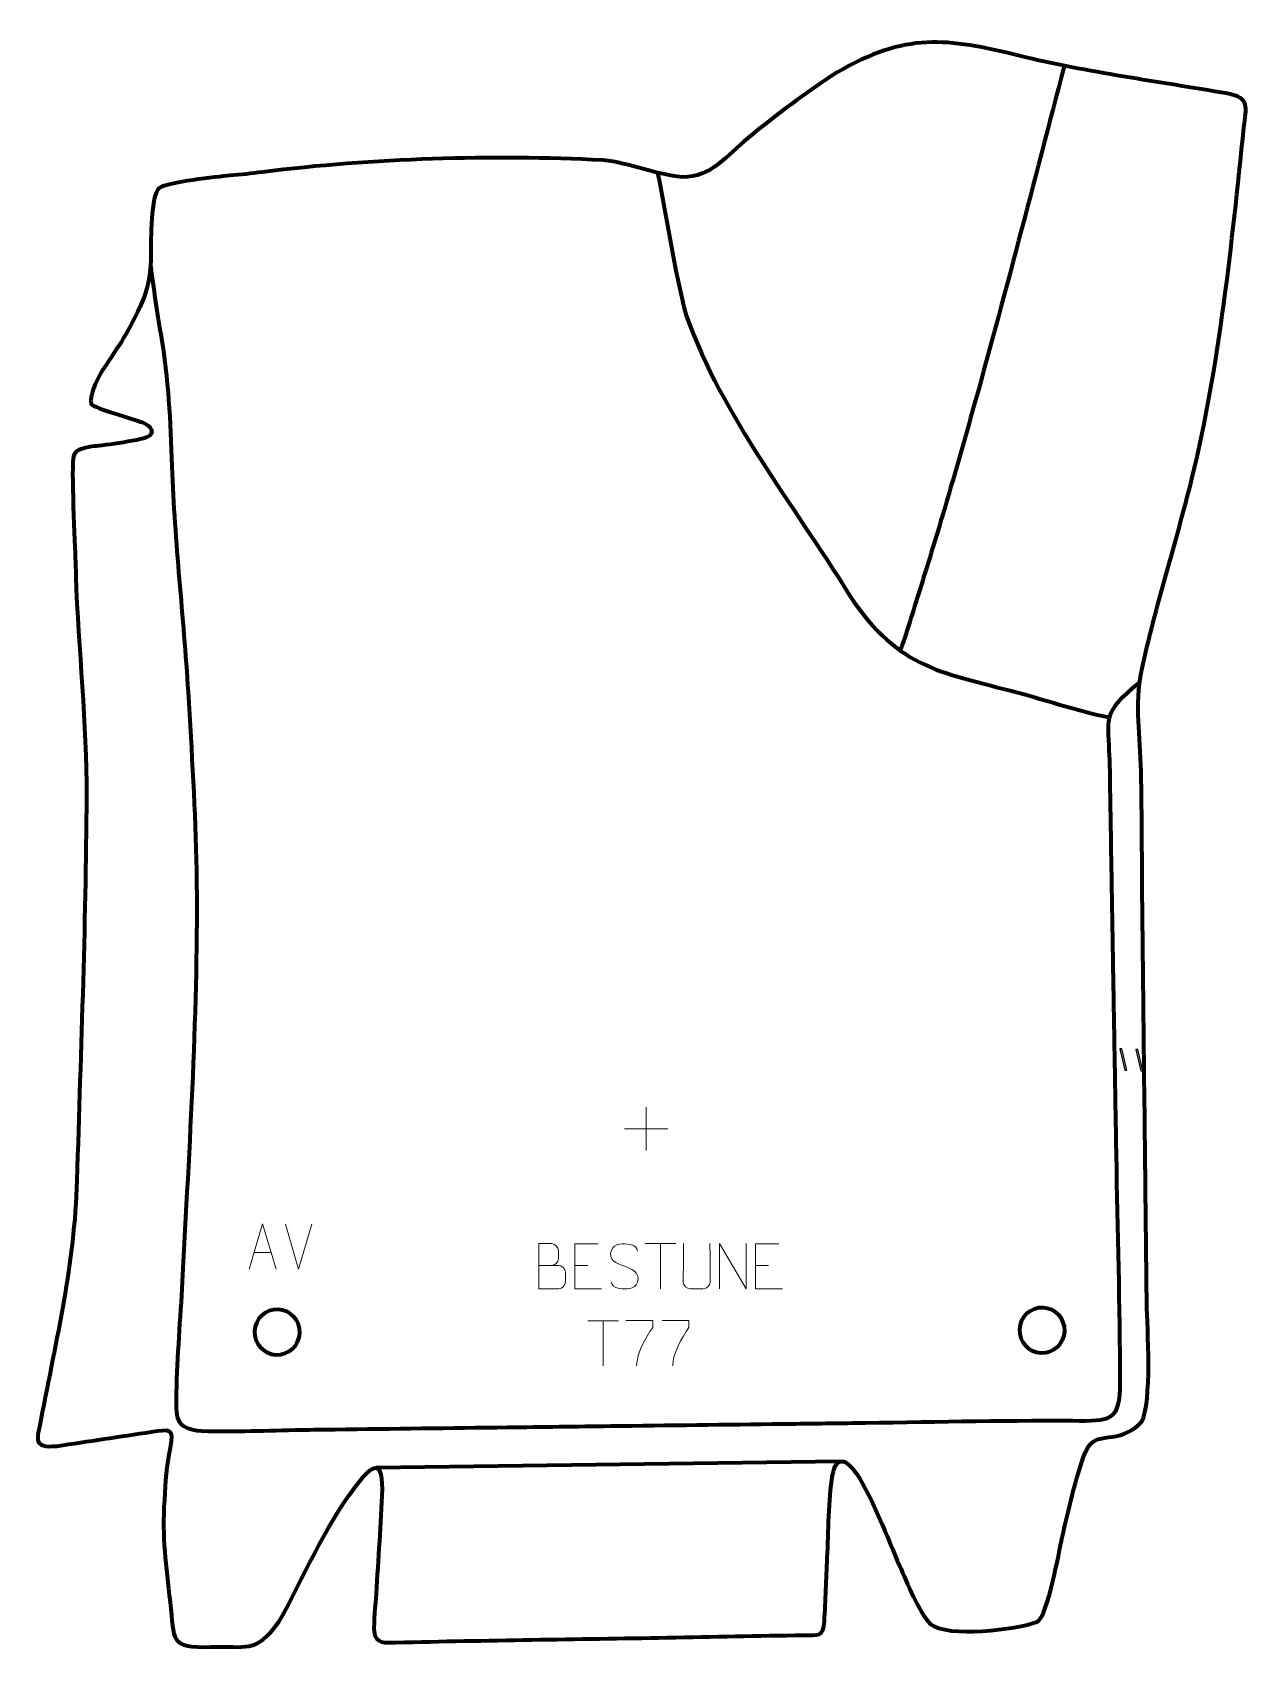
# Model space of a CAD drawing. Header units: millimetres. Extents: x 1155 to 1828, y 92 to 989.
import ezdxf

# ---------------------------------------------------------------- set-up
doc = ezdxf.new("R2010")
doc.units = ezdxf.units.MM
doc.header["$MEASUREMENT"] = 0
doc.layers.add('layer 2', color=7, linetype='Continuous')
doc.layers.add('layer 3', color=7, linetype='Continuous')

msp = doc.modelspace()

# ---------------------------------------------------------------- linework, layer by layer
at = {"layer": 'layer 2', "color": 142, "lineweight": 158}
for points, knots in [([(1725.1219, 969.9076), (1708.3495, 905.7621), (1691.8796, 841.5429), (1673.9992, 777.6933), (1673.9992, 777.6933), (1670.1286, 763.9141), (1666.2003, 750.1526), (1662.2086, 736.4082), (1662.2086, 736.4082), (1658.5669, 723.8747), (1654.8393, 711.3718), (1650.9956, 698.8988), (1650.9956, 698.8988), (1648.1786, 689.7754), (1645.3357, 680.6601), (1642.5005, 671.5424), (1642.5005, 671.5424), (1640.7043, 665.7647), (1638.8933, 659.9923), (1637.0656, 654.2244), (1637.0656, 654.2244), (1636.3613, 652.0064), (1635.3346, 649.5718), (1634.4877, 647.3732)], [0, 0, 0, 0, 0.14285714, 0.14285714, 0.14285714, 0.14285714, 0.28571429, 0.28571429, 0.28571429, 0.28571429, 0.42857143, 0.42857143, 0.42857143, 0.42857143, 0.57142857, 0.57142857, 0.57142857, 0.57142857, 0.71428571, 0.71428571, 0.71428571, 0.71428571, 1, 1, 1, 1]), ([(1500.2175, 911.9287), (1505.4086, 885.6269), (1509.4603, 858.1262), (1516.1619, 832.2549), (1516.1619, 832.2549), (1536.7232, 775.705), (1574.985, 728.6478), (1606.2495, 677.8927), (1606.2495, 677.8927), (1634.2127, 635.7067), (1658.3361, 635.0659), (1703.5303, 622.6884), (1703.5303, 622.6884), (1717.5139, 618.8177), (1732.1981, 614.0077), (1746.2746, 610.9267), (1746.2746, 610.9267), (1747.4294, 610.6741), (1748.5536, 610.497), (1749.7219, 610.3317)], [0, 0, 0, 0, 0.16666667, 0.16666667, 0.16666667, 0.16666667, 0.33333333, 0.33333333, 0.33333333, 0.33333333, 0.5, 0.5, 0.5, 0.5, 0.66666667, 0.66666667, 0.66666667, 0.66666667, 1, 1, 1, 1]), ([(1766.849, 629.5196), (1759.6838, 623.0917), (1749.8247, 616.5822), (1749.482, 605.9571), (1749.482, 605.9571), (1749.256, 598.9505), (1750.1671, 590.9369), (1750.2759, 583.6768), (1750.2759, 583.6768), (1750.5521, 565.2422), (1750.8327, 546.818), (1751.1466, 528.3835), (1751.1466, 528.3835), (1751.2169, 524.2554), (1751.2872, 520.1274), (1751.3575, 515.9995), (1751.3575, 515.9995), (1751.5521, 504.5681), (1751.7467, 493.1369), (1751.9414, 481.7055), (1751.9414, 481.7055), (1752.0495, 475.3547), (1752.1576, 469.004), (1752.2657, 462.6533), (1752.2657, 462.6533), (1752.482, 449.9518), (1752.6983, 437.2503), (1752.9145, 424.5489), (1752.9145, 424.5489), (1753.1254, 412.1649), (1753.3363, 399.781), (1753.5472, 387.397), (1753.5472, 387.397), (1753.6553, 381.0464), (1753.7635, 374.6956), (1753.8716, 368.3449), (1753.8716, 368.3449), (1754.5897, 326.6294), (1755.831, 284.7953), (1755.9913, 243.087), (1755.9913, 243.087), (1755.9522, 220.7598), (1750.9006, 221.0497), (1729.8712, 221.1857), (1729.8712, 221.1857), (1689.3086, 221.4328), (1648.3633, 220.4013), (1607.7622, 219.899), (1607.7622, 219.899), (1595.07, 219.742), (1582.3778, 219.5849), (1569.6857, 219.4279), (1569.6857, 219.4279), (1537.9552, 219.0353), (1506.2248, 218.6427), (1474.4944, 218.25), (1474.4944, 218.25), (1455.4561, 218.0145), (1436.4179, 217.7789), (1417.3796, 217.5434), (1417.3796, 217.5434), (1385.6493, 217.1508), (1353.9189, 216.7582), (1322.1885, 216.3657), (1322.1885, 216.3657), (1315.8424, 216.2871), (1309.4963, 216.2086), (1303.1502, 216.1301), (1303.1502, 216.1301), (1285.1027, 215.8748), (1266.256, 214.8178), (1248.2973, 215.5442), (1248.2973, 215.5442), (1233.1989, 216.7043), (1234.2371, 223.5941), (1234.4751, 236.6657), (1234.4751, 236.6657), (1234.8776, 257.0046), (1236.702, 277.9218), (1237.7644, 298.3344), (1237.7644, 298.3344), (1241.6676, 373.6093), (1246.717, 450.1029), (1245.6407, 525.4468), (1245.6407, 525.4468), (1245.0756, 558.0539), (1242.9438, 591.4146), (1241.0185, 624.0122), (1241.0185, 624.0122), (1238.4346, 665.7623), (1233.5315, 706.7989), (1232.0156, 748.7302), (1232.0156, 748.7302), (1231.2049, 774.4456), (1230.2473, 796.4053), (1225.8778, 821.9299), (1225.8778, 821.9299), (1223.7149, 834.5641), (1221.9164, 847.2511), (1220.219, 859.9549)], [0, 0, 0, 0, 0.03846154, 0.03846154, 0.03846154, 0.03846154, 0.07692308, 0.07692308, 0.07692308, 0.07692308, 0.11538462, 0.11538462, 0.11538462, 0.11538462, 0.15384615, 0.15384615, 0.15384615, 0.15384615, 0.19230769, 0.19230769, 0.19230769, 0.19230769, 0.23076923, 0.23076923, 0.23076923, 0.23076923, 0.26923077, 0.26923077, 0.26923077, 0.26923077, 0.30769231, 0.30769231, 0.30769231, 0.30769231, 0.34615385, 0.34615385, 0.34615385, 0.34615385, 0.38461538, 0.38461538, 0.38461538, 0.38461538, 0.42307692, 0.42307692, 0.42307692, 0.42307692, 0.46153846, 0.46153846, 0.46153846, 0.46153846, 0.5, 0.5, 0.5, 0.5, 0.53846154, 0.53846154, 0.53846154, 0.53846154, 0.57692308, 0.57692308, 0.57692308, 0.57692308, 0.61538462, 0.61538462, 0.61538462, 0.61538462, 0.65384615, 0.65384615, 0.65384615, 0.65384615, 0.69230769, 0.69230769, 0.69230769, 0.69230769, 0.73076923, 0.73076923, 0.73076923, 0.73076923, 0.76923077, 0.76923077, 0.76923077, 0.76923077, 0.80769231, 0.80769231, 0.80769231, 0.80769231, 0.84615385, 0.84615385, 0.84615385, 0.84615385, 0.88461538, 0.88461538, 0.88461538, 0.88461538, 0.92307692, 0.92307692, 0.92307692, 0.92307692, 1, 1, 1, 1])]:
    msp.add_open_spline(points, degree=3, knots=knots, dxfattribs=at)
at = {"layer": 'layer 2', "color": 142}
for points in [[(1758.6594, 415.1055), (1758.6594, 415.1055), (1755.8772, 426.9636), (1755.8772, 426.9636), (1755.8772, 426.9636), (1755.8772, 426.9636), (1756.991, 426.9164), (1756.991, 426.9164), (1756.991, 426.9164), (1756.991, 426.9164), (1759.7733, 415.0584), (1759.7733, 415.0584), (1759.7733, 415.0584), (1759.7733, 415.0584), (1758.6594, 415.1055), (1758.6594, 415.1055)], [(1767.4595, 414.733), (1767.4595, 414.733), (1764.6774, 426.5911), (1764.6774, 426.5911), (1764.6774, 426.5911), (1764.6774, 426.5911), (1765.7912, 426.5439), (1765.7912, 426.5439), (1765.7912, 426.5439), (1765.7912, 426.5439), (1768.5734, 414.6859), (1768.5734, 414.6859), (1768.5734, 414.6859), (1768.5734, 414.6859), (1767.4595, 414.733), (1767.4595, 414.733)]]:
    msp.add_open_spline(points, degree=3, knots=[0, 0, 0, 0, 0.2, 0.2, 0.2, 0.2, 0.4, 0.4, 0.4, 0.4, 0.6, 0.6, 0.6, 0.6, 1, 1, 1, 1], dxfattribs=at)
at = {"layer": 'layer 2', "color": 142, "lineweight": 200}
for points in [[(1289.542, 257.844), (1282.6447, 258.1359), (1277.2899, 263.9641), (1277.5818, 270.8614), (1277.5818, 270.8614), (1277.8738, 277.7588), (1283.7019, 283.1136), (1290.5993, 282.8216), (1290.5993, 282.8216), (1297.4967, 282.5297), (1302.8514, 276.7015), (1302.5595, 269.8042), (1302.5595, 269.8042), (1302.2675, 262.9069), (1296.4394, 257.5521), (1289.542, 257.844)], [(1712.4137, 258.8354), (1705.5163, 259.1274), (1700.1615, 264.9555), (1700.4535, 271.8528), (1700.4535, 271.8528), (1700.7454, 278.7502), (1706.5735, 284.105), (1713.4709, 283.813), (1713.4709, 283.813), (1720.3683, 283.5211), (1725.723, 277.693), (1725.4311, 270.7956), (1725.4311, 270.7956), (1725.1392, 263.8983), (1719.3111, 258.5435), (1712.4137, 258.8354)]]:
    msp.add_open_spline(points, degree=3, knots=[0, 0, 0, 0, 0.2, 0.2, 0.2, 0.2, 0.4, 0.4, 0.4, 0.4, 0.6, 0.6, 0.6, 0.6, 1, 1, 1, 1], dxfattribs=at)
at = {"layer": 'layer 2', "color": 142, "lineweight": 158}
msp.add_open_spline([(1344.8431, 195.4604), (1344.8431, 195.4604), (1601.0735, 198.9184), (1601.0735, 198.9184)], degree=3, dxfattribs=at)
at = {"layer": 'layer 3', "color": 242, "lineweight": 158}
msp.add_open_spline([(1281.9465, 911.4886), (1343.5086, 919.281), (1408.2669, 921.094), (1470.2405, 918.1244), (1470.2405, 918.1244), (1485.3437, 916.512), (1499.6963, 909.8954), (1513.9476, 908.7895), (1513.9476, 908.7895), (1530.2473, 908.6001), (1538.7135, 920.716), (1550.2751, 930.3091), (1550.2751, 930.3091), (1565.3499, 942.6233), (1583.1042, 956.0778), (1599.5097, 966.4806), (1599.5097, 966.4806), (1637.375, 988.713), (1660.0056, 985.7307), (1700.4824, 975.7541), (1700.4824, 975.7541), (1738.5556, 966.5832), (1776.964, 961.5143), (1815.4894, 954.9357), (1815.4894, 954.9357), (1828.1924, 952.5024), (1825.7309, 947.4569), (1824.5462, 936.3529), (1824.5462, 936.3529), (1817.5286, 870.1623), (1811.4789, 806.9678), (1795.7462, 741.9785), (1795.7462, 741.9785), (1787.0584, 706.7665), (1775.6686, 671.761), (1768.0554, 636.4035), (1768.0554, 636.4035), (1763.9579, 615.7477), (1767.2905, 600.6122), (1767.6993, 580.1466), (1767.6993, 580.1466), (1768.194, 555.3727), (1768.1239, 530.3877), (1768.3989, 505.5745), (1768.3989, 505.5745), (1768.4446, 501.4454), (1768.4903, 497.3161), (1768.536, 493.187), (1768.536, 493.187), (1768.6065, 486.8344), (1768.6769, 480.4819), (1768.7472, 474.1293), (1768.7472, 474.1293), (1769.0956, 442.6841), (1769.444, 411.2389), (1769.7923, 379.7937), (1769.7923, 379.7937), (1769.9296, 367.4062), (1770.0668, 355.0187), (1770.2041, 342.6312), (1770.2041, 342.6312), (1770.2709, 336.5963), (1770.3378, 330.5613), (1770.4046, 324.5264), (1770.4046, 324.5264), (1770.5454, 311.8213), (1770.6861, 299.1162), (1770.8269, 286.411), (1770.8269, 286.411), (1771.0485, 272.4855), (1773.9665, 231.419), (1767.894, 220.747), (1767.894, 220.747), (1754.8431, 206.7271), (1742.675, 217.584), (1736.9352, 204.0308), (1736.9352, 204.0308), (1731.3374, 189.7367), (1727.6927, 171.9494), (1724.024, 156.8475), (1724.024, 156.8475), (1722.1292, 148.2494), (1716.3682, 114.2818), (1710.2883, 110.1464), (1710.2883, 110.1464), (1698.8717, 106.0388), (1660.6358, 101.0368), (1651.1457, 109.0781), (1651.1457, 109.0781), (1645.065, 115.0078), (1638.0307, 132.506), (1634.2225, 140.9669), (1634.2225, 140.9669), (1627.0673, 157.1691), (1619.8409, 177.8042), (1610.1384, 192.2849), (1610.1384, 192.2849), (1604.7507, 200.2016), (1599.1788, 202.2837), (1597.1286, 191.2677), (1597.1286, 191.2677), (1594.6932, 177.0895), (1594.9619, 160.1779), (1594.1994, 145.5618), (1594.1994, 145.5618), (1593.5996, 133.9338), (1593.3145, 122.057), (1592.5716, 110.4854), (1592.5716, 110.4854), (1592.0062, 101.6763), (1589.2789, 102.7875), (1581.1004, 102.7404), (1581.1004, 102.7404), (1556.071, 102.5961), (1530.7484, 101.8966), (1505.6903, 101.464), (1505.6903, 101.464), (1455.7489, 100.6053), (1405.7982, 99.9553), (1355.8632, 98.7861), (1355.8632, 98.7861), (1350.2705, 98.655), (1344.1424, 97.9564), (1343.6526, 104.7822), (1343.6526, 104.7822), (1343.286, 109.8933), (1344.4227, 119.9559), (1344.7484, 125.6468), (1344.7484, 125.6468), (1345.8598, 144.8454), (1347.3721, 164.2588), (1348.1228, 183.4455), (1348.1228, 183.4455), (1348.0507, 202.4796), (1341.3767, 195.2108), (1333.3889, 184.9747), (1333.3889, 184.9747), (1315.3381, 160.8434), (1305.4212, 135.9651), (1291.0648, 110.0869), (1291.0648, 110.0869), (1277.7085, 92.0781), (1273.1966, 97.1553), (1253.331, 96.2676), (1253.331, 96.2676), (1230.2548, 95.6878), (1233.3411, 99.8138), (1230.8967, 121.0909), (1230.8967, 121.0909), (1228.4928, 141.5524), (1226.3851, 156.537), (1227.7272, 177.4271), (1227.7272, 177.4271), (1228.2983, 187.9685), (1228.7432, 195.9897), (1230.9219, 206.4358), (1230.9219, 206.4358), (1233.2737, 217.7112), (1230.5411, 216.6201), (1220.5042, 215.1826), (1220.5042, 215.1826), (1203.068, 212.679), (1185.6538, 209.8342), (1168.249, 207.3422), (1168.249, 207.3422), (1154.7884, 206.1138), (1157.3741, 210.8676), (1159.3818, 221.8051), (1159.3818, 221.8051), (1168.0141, 266.8027), (1178.0208, 307.9142), (1179.3648, 354.1717), (1179.3648, 354.1717), (1181.4616, 427.2885), (1184.5508, 500.6767), (1184.6406, 573.8107), (1184.6406, 573.8107), (1184.26, 614.5404), (1179.4538, 655.1367), (1178.5022, 696.0273), (1178.5022, 696.0273), (1178.2488, 704.8468), (1176.152, 749.7907), (1177.4242, 754.3915), (1177.4242, 754.3915), (1178.5933, 758.6194), (1185.4532, 759.6062), (1189.0163, 759.9364), (1189.0163, 759.9364), (1193.9096, 760.451), (1216.8742, 763.255), (1219.4697, 765.7465), (1219.4697, 765.7465), (1222.9237, 769.0623), (1218.3678, 772.047), (1215.4346, 773.2092), (1215.4346, 773.2092), (1211.2503, 774.6893), (1188.7328, 781.349), (1187.2125, 783.2453), (1187.2125, 783.2453), (1185.3581, 793.305), (1200.1323, 810.8596), (1205.187, 819.8195), (1205.187, 819.8195), (1214.7665, 836.8132), (1220.2199, 846.4954), (1220.2572, 866.5873), (1220.2572, 866.5873), (1220.2658, 873.3263), (1219.8903, 899.084), (1225.0104, 902.8043), (1225.0104, 902.8043), (1229.3425, 905.9521), (1256.9952, 908.8725), (1263.9107, 909.5564), (1263.9107, 909.5564), (1269.9389, 910.1466), (1275.9355, 910.7249), (1281.9465, 911.4886)], degree=3, knots=[0, 0, 0, 0, 0.01785714, 0.01785714, 0.01785714, 0.01785714, 0.03571429, 0.03571429, 0.03571429, 0.03571429, 0.05357143, 0.05357143, 0.05357143, 0.05357143, 0.07142857, 0.07142857, 0.07142857, 0.07142857, 0.08928571, 0.08928571, 0.08928571, 0.08928571, 0.10714286, 0.10714286, 0.10714286, 0.10714286, 0.125, 0.125, 0.125, 0.125, 0.14285714, 0.14285714, 0.14285714, 0.14285714, 0.16071429, 0.16071429, 0.16071429, 0.16071429, 0.17857143, 0.17857143, 0.17857143, 0.17857143, 0.19642857, 0.19642857, 0.19642857, 0.19642857, 0.21428571, 0.21428571, 0.21428571, 0.21428571, 0.23214286, 0.23214286, 0.23214286, 0.23214286, 0.25, 0.25, 0.25, 0.25, 0.26785714, 0.26785714, 0.26785714, 0.26785714, 0.28571429, 0.28571429, 0.28571429, 0.28571429, 0.30357143, 0.30357143, 0.30357143, 0.30357143, 0.32142857, 0.32142857, 0.32142857, 0.32142857, 0.33928571, 0.33928571, 0.33928571, 0.33928571, 0.35714286, 0.35714286, 0.35714286, 0.35714286, 0.375, 0.375, 0.375, 0.375, 0.39285714, 0.39285714, 0.39285714, 0.39285714, 0.41071429, 0.41071429, 0.41071429, 0.41071429, 0.42857143, 0.42857143, 0.42857143, 0.42857143, 0.44642857, 0.44642857, 0.44642857, 0.44642857, 0.46428571, 0.46428571, 0.46428571, 0.46428571, 0.48214286, 0.48214286, 0.48214286, 0.48214286, 0.5, 0.5, 0.5, 0.5, 0.51785714, 0.51785714, 0.51785714, 0.51785714, 0.53571429, 0.53571429, 0.53571429, 0.53571429, 0.55357143, 0.55357143, 0.55357143, 0.55357143, 0.57142857, 0.57142857, 0.57142857, 0.57142857, 0.58928571, 0.58928571, 0.58928571, 0.58928571, 0.60714286, 0.60714286, 0.60714286, 0.60714286, 0.625, 0.625, 0.625, 0.625, 0.64285714, 0.64285714, 0.64285714, 0.64285714, 0.66071429, 0.66071429, 0.66071429, 0.66071429, 0.67857143, 0.67857143, 0.67857143, 0.67857143, 0.69642857, 0.69642857, 0.69642857, 0.69642857, 0.71428571, 0.71428571, 0.71428571, 0.71428571, 0.73214286, 0.73214286, 0.73214286, 0.73214286, 0.75, 0.75, 0.75, 0.75, 0.76785714, 0.76785714, 0.76785714, 0.76785714, 0.78571429, 0.78571429, 0.78571429, 0.78571429, 0.80357143, 0.80357143, 0.80357143, 0.80357143, 0.82142857, 0.82142857, 0.82142857, 0.82142857, 0.83928571, 0.83928571, 0.83928571, 0.83928571, 0.85714286, 0.85714286, 0.85714286, 0.85714286, 0.875, 0.875, 0.875, 0.875, 0.89285714, 0.89285714, 0.89285714, 0.89285714, 0.91071429, 0.91071429, 0.91071429, 0.91071429, 0.92857143, 0.92857143, 0.92857143, 0.92857143, 0.94642857, 0.94642857, 0.94642857, 0.94642857, 0.96428571, 0.96428571, 0.96428571, 0.96428571, 1, 1, 1, 1], dxfattribs=at)
at = {"layer": 'layer 3', "color": 142, "lineweight": 9}
for points in [[(1494.1199, 394.7133), (1494.1199, 394.7133), (1494.1199, 370.7354), (1494.1199, 370.7354)], [(1482.131, 382.7243), (1482.131, 382.7243), (1506.1089, 382.7243), (1506.1089, 382.7243)], [(1301.9243, 305.1137), (1301.9243, 305.1137), (1294.6025, 330.0673), (1294.6025, 330.0673)], [(1309.2462, 330.0673), (1309.2462, 330.0673), (1301.9244, 305.1137), (1301.9244, 305.1137)], [(1277.2874, 314.3704), (1277.2874, 314.3704), (1286.7831, 314.3704), (1286.7831, 314.3704)], [(1493.5236, 319.2541), (1493.5236, 319.2541), (1510.5108, 319.2541), (1510.5108, 319.2541)], [(1502.0174, 294.3241), (1502.0174, 294.3241), (1502.0174, 319.2776), (1502.0174, 319.2776)], [(1454.5789, 307.2241), (1454.5789, 307.2241), (1461.747, 307.2241), (1461.747, 307.2241)], [(1554.5789, 307.2241), (1554.5789, 307.2241), (1561.747, 307.2241), (1561.747, 307.2241)], [(1461.8086, 276.6161), (1461.8086, 276.6161), (1478.7958, 276.6161), (1478.7958, 276.6161)], [(1470.3024, 251.6861), (1470.3024, 251.6861), (1470.3024, 276.6396), (1470.3024, 276.6396)]]:
    msp.add_open_spline(points, degree=3, dxfattribs=at)
for points, knots in [([(1274.5648, 305.121), (1274.5648, 305.121), (1281.9358, 330.0745), (1281.9358, 330.0745), (1281.9358, 330.0745), (1281.9358, 330.0745), (1289.5057, 305.121), (1289.5057, 305.121)], [0, 0, 0, 0, 0.33333333, 0.33333333, 0.33333333, 0.33333333, 1, 1, 1, 1]), ([(1434.6769, 307.2241), (1438.3155, 307.2245), (1441.9026, 307.2245), (1445.542, 307.2241), (1445.542, 307.2241), (1447.5174, 307.2068), (1449.441, 305.4707), (1449.441, 303.4211), (1449.441, 303.4211), (1449.4406, 302.2925), (1449.4406, 299.2431), (1449.441, 298.1142), (1449.441, 298.1142), (1449.4586, 296.2563), (1447.9165, 294.2424), (1445.595, 294.2593), (1445.595, 294.2593), (1441.9552, 294.2597), (1438.3158, 294.2597), (1434.6769, 294.2593), (1434.6769, 294.2593), (1434.6769, 302.5776), (1434.6769, 310.8954), (1434.6769, 319.2129), (1434.6769, 319.2129), (1437.0506, 319.2129), (1439.4247, 319.2129), (1441.7989, 319.2129), (1441.7989, 319.2129), (1443.4797, 319.2305), (1445.5765, 317.32), (1445.5942, 315.3576), (1445.5942, 315.3576), (1445.5938, 313.2915), (1445.5938, 313.1455), (1445.5942, 311.079), (1445.5942, 311.079), (1445.6115, 309.0129), (1443.757, 307.2068), (1441.747, 307.2241)], [0, 0, 0, 0, 0.09090909, 0.09090909, 0.09090909, 0.09090909, 0.18181818, 0.18181818, 0.18181818, 0.18181818, 0.27272727, 0.27272727, 0.27272727, 0.27272727, 0.36363636, 0.36363636, 0.36363636, 0.36363636, 0.45454545, 0.45454545, 0.45454545, 0.45454545, 0.54545455, 0.54545455, 0.54545455, 0.54545455, 0.63636364, 0.63636364, 0.63636364, 0.63636364, 0.72727273, 0.72727273, 0.72727273, 0.72727273, 0.81818182, 0.81818182, 0.81818182, 0.81818182, 1, 1, 1, 1]), ([(1467.4528, 319.1038), (1467.4528, 319.1038), (1454.5789, 319.1038), (1454.5789, 319.1038), (1454.5789, 319.1038), (1454.5789, 319.1038), (1454.5789, 294.1502), (1454.5789, 294.1502), (1454.5789, 294.1502), (1454.5789, 294.1502), (1469.4447, 294.1502), (1469.4447, 294.1502)], [0, 0, 0, 0, 0.25, 0.25, 0.25, 0.25, 0.5, 0.5, 0.5, 0.5, 1, 1, 1, 1]), ([(1482.0172, 306.8009), (1477.7689, 308.2713), (1472.8608, 310.0671), (1474.8659, 315.5874), (1474.8659, 315.5874), (1476.3694, 319.7273), (1481.583, 319.3388), (1485.1866, 318.7377), (1485.1866, 318.7377), (1488.0472, 318.2605), (1488.9119, 317.0473), (1489.2225, 314.9632)], [0, 0, 0, 0, 0.25, 0.25, 0.25, 0.25, 0.5, 0.5, 0.5, 0.5, 1, 1, 1, 1]), ([(1529.3444, 319.2818), (1529.344, 313.7423), (1529.4398, 303.5405), (1529.4402, 298.0001), (1529.4402, 298.0001), (1529.3004, 295.7606), (1527.6232, 294.3344), (1525.4755, 294.3239), (1525.4755, 294.3239), (1523.1436, 294.3243), (1520.8117, 294.3243), (1518.4802, 294.3239), (1518.4802, 294.3239), (1516.5552, 294.2224), (1514.5831, 296.0389), (1514.5943, 297.9834), (1514.5943, 297.9834), (1514.5946, 303.5453), (1514.69, 313.7207), (1514.6896, 319.2818)], [0, 0, 0, 0, 0.16666667, 0.16666667, 0.16666667, 0.16666667, 0.33333333, 0.33333333, 0.33333333, 0.33333333, 0.5, 0.5, 0.5, 0.5, 0.66666667, 0.66666667, 0.66666667, 0.66666667, 1, 1, 1, 1]), ([(1534.6898, 294.3241), (1534.6898, 294.3241), (1534.6898, 319.2776), (1534.6898, 319.2776), (1534.6898, 319.2776), (1534.6898, 319.2776), (1549.3446, 294.3241), (1549.3446, 294.3241), (1549.3446, 294.3241), (1549.3446, 294.3241), (1549.3446, 319.2776), (1549.3446, 319.2776)], [0, 0, 0, 0, 0.25, 0.25, 0.25, 0.25, 0.5, 0.5, 0.5, 0.5, 1, 1, 1, 1]), ([(1567.4528, 319.1038), (1567.4528, 319.1038), (1554.5789, 319.1038), (1554.5789, 319.1038), (1554.5789, 319.1038), (1554.5789, 319.1038), (1554.5789, 294.1502), (1554.5789, 294.1502), (1554.5789, 294.1502), (1554.5789, 294.1502), (1569.4447, 294.1502), (1569.4447, 294.1502)], [0, 0, 0, 0, 0.25, 0.25, 0.25, 0.25, 0.5, 0.5, 0.5, 0.5, 1, 1, 1, 1]), ([(1482.0172, 306.8008), (1486.0358, 305.1541), (1491.0653, 303.2658), (1489.2313, 297.9055), (1489.2313, 297.9055), (1487.7715, 293.6391), (1482.8607, 293.8958), (1479.1346, 294.4505), (1479.1346, 294.4505), (1476.3846, 294.8603), (1475.1637, 296.0738), (1474.7857, 298.186)], [0, 0, 0, 0, 0.25, 0.25, 0.25, 0.25, 0.5, 0.5, 0.5, 0.5, 1, 1, 1, 1]), ([(1482.8941, 276.6421), (1482.8941, 276.6421), (1497.7102, 276.6421), (1497.7102, 276.6421), (1497.7102, 276.6421), (1497.7099, 275.3925), (1497.7099, 274.1429), (1497.7102, 272.8931), (1497.7102, 272.8931), (1493.7158, 266.896), (1488.8006, 259.0624), (1488.8006, 251.6836)], [0, 0, 0, 0, 0.25, 0.25, 0.25, 0.25, 0.5, 0.5, 0.5, 0.5, 1, 1, 1, 1]), ([(1502.8941, 276.6421), (1502.8941, 276.6421), (1517.7102, 276.6421), (1517.7102, 276.6421), (1517.7102, 276.6421), (1517.7099, 275.3925), (1517.7099, 274.1429), (1517.7102, 272.8931), (1517.7102, 272.8931), (1513.7158, 266.896), (1508.8006, 259.0624), (1508.8006, 251.6836)], [0, 0, 0, 0, 0.25, 0.25, 0.25, 0.25, 0.5, 0.5, 0.5, 0.5, 1, 1, 1, 1])]:
    msp.add_open_spline(points, degree=3, knots=knots, dxfattribs=at)

doc.saveas('drawing.dxf')
